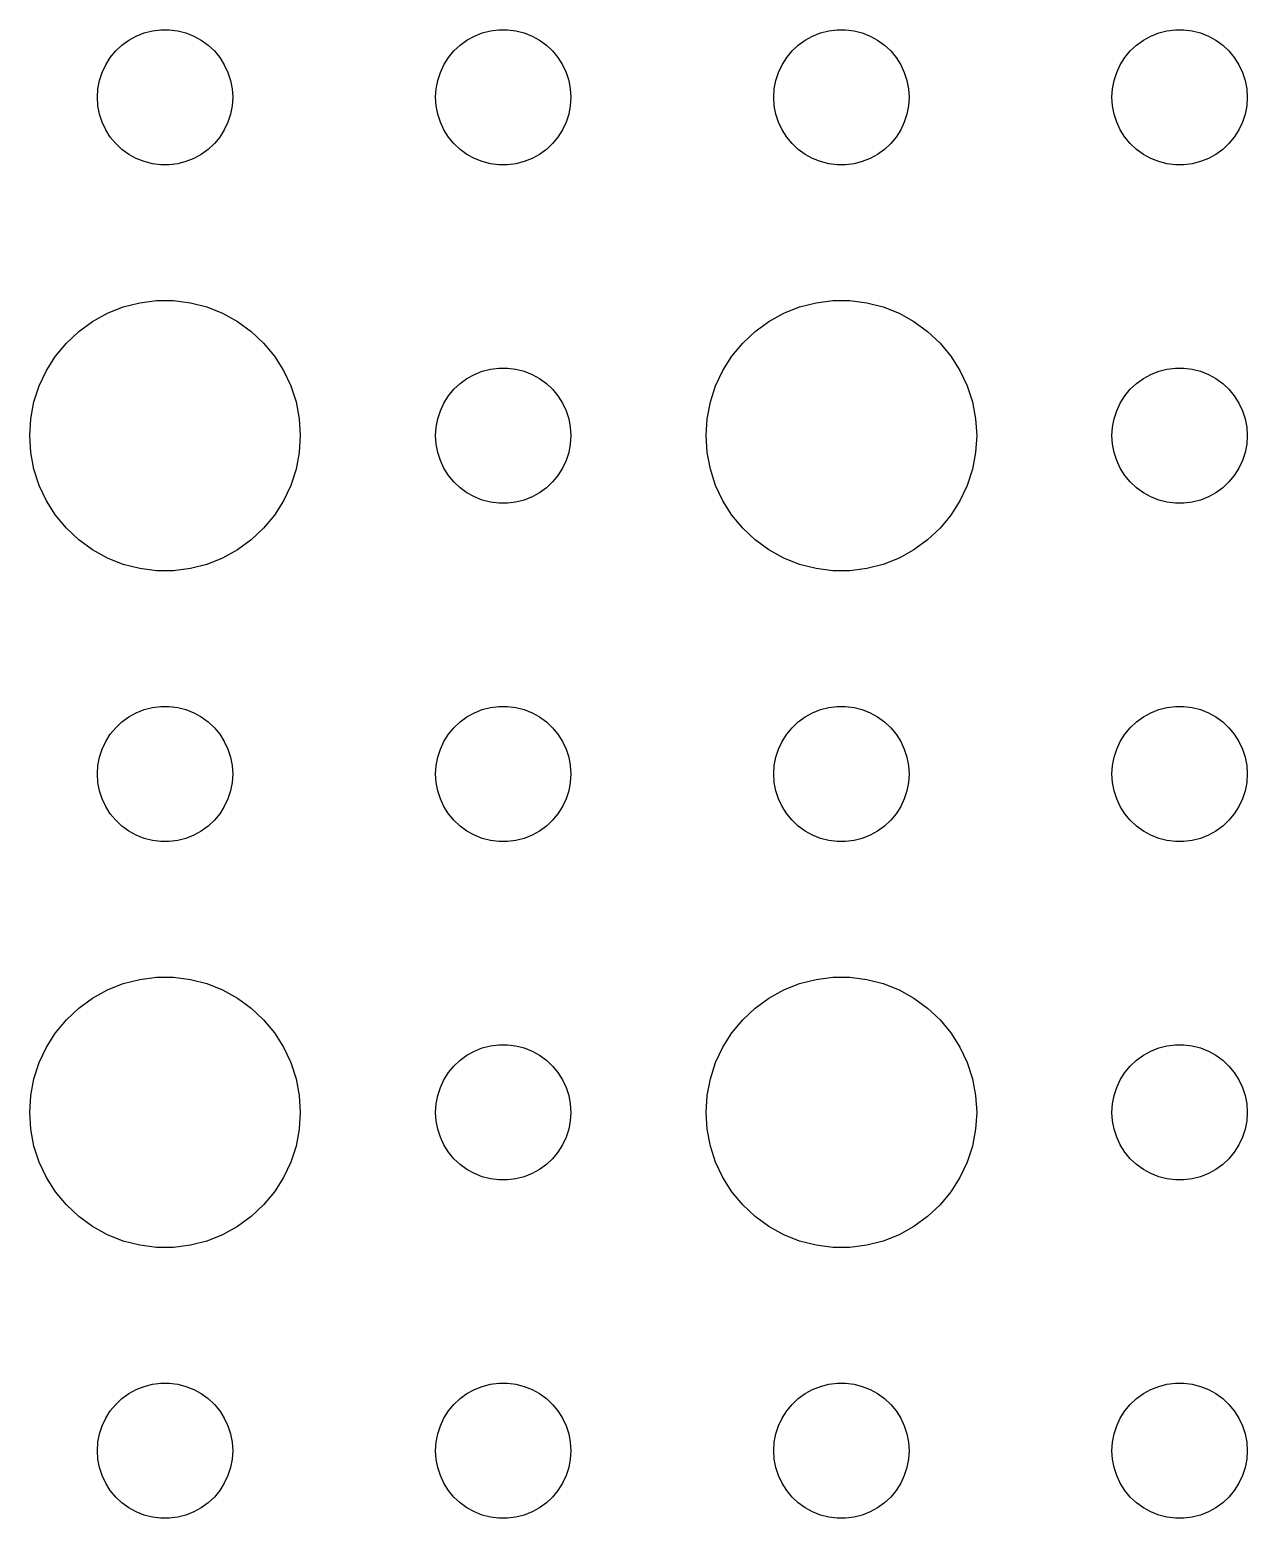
# Model space of a CAD drawing. Header units: metres. Extents: x -134 to 134, y -134 to 134.
# Drawn here: x -100.5 to -73.5, y -1.5 to 31.5 of the extents above; entities that cross this region are included whole.
import ezdxf

# ---------------------------------------------------------------- set-up
doc = ezdxf.new("R2010")
doc.units = ezdxf.units.M

msp = doc.modelspace()

# ---------------------------------------------------------------- linework, layer by layer
for p, q in [((-98.3037, 31.2665), (-98.1387, 31.3572)), ((-98.1387, 31.3572), (-97.9635, 31.4266)), ((-97.9635, 31.4266), (-97.7811, 31.4734)), ((-97.7811, 31.4734), (-97.5942, 31.497)), ((-97.5942, 31.497), (-97.4058, 31.497)), ((-97.4058, 31.497), (-97.2189, 31.4734)), ((-97.2189, 31.4734), (-97.0365, 31.4266)), ((-97.0365, 31.4266), (-96.8613, 31.3572)), ((-96.8613, 31.3572), (-96.6963, 31.2665)), ((-90.8037, 31.2665), (-90.6387, 31.3572)), ((-90.6387, 31.3572), (-90.4635, 31.4266)), ((-90.4635, 31.4266), (-90.2811, 31.4734)), ((-90.2811, 31.4734), (-90.0942, 31.497)), ((-90.0942, 31.497), (-89.9058, 31.497)), ((-89.9058, 31.497), (-89.7189, 31.4734)), ((-89.7189, 31.4734), (-89.5365, 31.4266)), ((-89.5365, 31.4266), (-89.3613, 31.3572)), ((-89.3613, 31.3572), (-89.1963, 31.2665)), ((-83.3037, 31.2665), (-83.1387, 31.3572)), ((-83.1387, 31.3572), (-82.9635, 31.4266)), ((-82.9635, 31.4266), (-82.7811, 31.4734)), ((-82.7811, 31.4734), (-82.5942, 31.497)), ((-82.5942, 31.497), (-82.4058, 31.497)), ((-82.4058, 31.497), (-82.2189, 31.4734)), ((-82.2189, 31.4734), (-82.0365, 31.4266)), ((-82.0365, 31.4266), (-81.8613, 31.3572)), ((-81.8613, 31.3572), (-81.6963, 31.2665)), ((-75.8037, 31.2665), (-75.6387, 31.3572)), ((-75.6387, 31.3572), (-75.4635, 31.4266)), ((-75.4635, 31.4266), (-75.2811, 31.4734)), ((-75.2811, 31.4734), (-75.0942, 31.497)), ((-75.0942, 31.497), (-74.9058, 31.497)), ((-74.9058, 31.497), (-74.7189, 31.4734)), ((-74.7189, 31.4734), (-74.5365, 31.4266)), ((-74.5365, 31.4266), (-74.3613, 31.3572)), ((-74.3613, 31.3572), (-74.1963, 31.2665)), ((-98.7135, 30.8817), (-98.5934, 31.0268)), ((-98.5934, 31.0268), (-98.4561, 31.1558)), ((-98.4561, 31.1558), (-98.3037, 31.2665)), ((-96.6963, 31.2665), (-96.5439, 31.1558)), ((-96.5439, 31.1558), (-96.4065, 31.0268)), ((-96.4065, 31.0268), (-96.2865, 30.8817)), ((-91.2135, 30.8817), (-91.0934, 31.0268)), ((-91.0934, 31.0268), (-90.9561, 31.1558)), ((-90.9561, 31.1558), (-90.8037, 31.2665)), ((-89.1963, 31.2665), (-89.0439, 31.1558)), ((-89.0439, 31.1558), (-88.9065, 31.0268)), ((-88.9065, 31.0268), (-88.7865, 30.8817)), ((-83.7135, 30.8817), (-83.5934, 31.0268)), ((-83.5934, 31.0268), (-83.4561, 31.1558)), ((-83.4561, 31.1558), (-83.3037, 31.2665)), ((-81.6963, 31.2665), (-81.5439, 31.1558)), ((-81.5439, 31.1558), (-81.4065, 31.0268)), ((-81.4065, 31.0268), (-81.2865, 30.8817)), ((-76.2135, 30.8817), (-76.0934, 31.0268)), ((-76.0934, 31.0268), (-75.9561, 31.1558)), ((-75.9561, 31.1558), (-75.8037, 31.2665)), ((-74.1963, 31.2665), (-74.0439, 31.1558)), ((-74.0439, 31.1558), (-73.9065, 31.0268)), ((-73.9065, 31.0268), (-73.7865, 30.8817)), ((-98.8947, 30.5522), (-98.8145, 30.7226)), ((-98.8145, 30.7226), (-98.7135, 30.8817)), ((-96.2865, 30.8817), (-96.1855, 30.7226)), ((-96.1855, 30.7226), (-96.1053, 30.5522)), ((-91.3947, 30.5522), (-91.3145, 30.7226)), ((-91.3145, 30.7226), (-91.2135, 30.8817)), ((-88.7865, 30.8817), (-88.6855, 30.7226)), ((-88.6855, 30.7226), (-88.6053, 30.5522)), ((-83.8947, 30.5522), (-83.8145, 30.7226)), ((-83.8145, 30.7226), (-83.7135, 30.8817)), ((-81.2865, 30.8817), (-81.1855, 30.7226)), ((-81.1855, 30.7226), (-81.1053, 30.5522)), ((-76.3947, 30.5522), (-76.3145, 30.7226)), ((-76.3145, 30.7226), (-76.2135, 30.8817)), ((-73.7865, 30.8817), (-73.6855, 30.7226)), ((-73.6855, 30.7226), (-73.6053, 30.5522)), ((-98.9882, 30.188), (-98.9529, 30.373)), ((-98.9529, 30.373), (-98.8947, 30.5522)), ((-96.1053, 30.5522), (-96.0471, 30.373)), ((-96.0471, 30.373), (-96.0118, 30.188)), ((-91.4882, 30.188), (-91.4529, 30.373)), ((-91.4529, 30.373), (-91.3947, 30.5522)), ((-88.6053, 30.5522), (-88.5471, 30.373)), ((-88.5471, 30.373), (-88.5118, 30.188)), ((-83.9882, 30.188), (-83.9529, 30.373)), ((-83.9529, 30.373), (-83.8947, 30.5522)), ((-81.1053, 30.5522), (-81.0471, 30.373)), ((-81.0471, 30.373), (-81.0118, 30.188)), ((-76.4882, 30.188), (-76.4529, 30.373)), ((-76.4529, 30.373), (-76.3947, 30.5522)), ((-73.6053, 30.5522), (-73.5471, 30.373)), ((-73.5471, 30.373), (-73.5118, 30.188)), ((-99, 30), (-98.9882, 30.188)), ((-96.0118, 30.188), (-96, 30)), ((-91.5, 30), (-91.4882, 30.188)), ((-88.5118, 30.188), (-88.5, 30)), ((-84, 30), (-83.9882, 30.188)), ((-81.0118, 30.188), (-81, 30)), ((-76.5, 30), (-76.4882, 30.188)), ((-73.5118, 30.188), (-73.5, 30)), ((-98.9882, 29.812), (-99, 30)), ((-98.9529, 29.627), (-98.9882, 29.812)), ((-96.0118, 29.812), (-96.0471, 29.627)), ((-96, 30), (-96.0118, 29.812)), ((-91.4882, 29.812), (-91.5, 30)), ((-91.4529, 29.627), (-91.4882, 29.812)), ((-88.5118, 29.812), (-88.5471, 29.627)), ((-88.5, 30), (-88.5118, 29.812)), ((-83.9882, 29.812), (-84, 30)), ((-83.9529, 29.627), (-83.9882, 29.812)), ((-81.0118, 29.812), (-81.0471, 29.627)), ((-81, 30), (-81.0118, 29.812)), ((-76.4882, 29.812), (-76.5, 30)), ((-76.4529, 29.627), (-76.4882, 29.812)), ((-73.5118, 29.812), (-73.5471, 29.627)), ((-73.5, 30), (-73.5118, 29.812)), ((-98.8947, 29.4478), (-98.9529, 29.627)), ((-98.8145, 29.2774), (-98.8947, 29.4478)), ((-96.1053, 29.4478), (-96.1855, 29.2774)), ((-96.0471, 29.627), (-96.1053, 29.4478)), ((-91.3947, 29.4478), (-91.4529, 29.627)), ((-91.3145, 29.2774), (-91.3947, 29.4478)), ((-88.6053, 29.4478), (-88.6855, 29.2774)), ((-88.5471, 29.627), (-88.6053, 29.4478)), ((-83.8947, 29.4478), (-83.9529, 29.627)), ((-83.8145, 29.2774), (-83.8947, 29.4478)), ((-81.1053, 29.4478), (-81.1855, 29.2774)), ((-81.0471, 29.627), (-81.1053, 29.4478)), ((-76.3947, 29.4478), (-76.4529, 29.627)), ((-76.3145, 29.2774), (-76.3947, 29.4478)), ((-73.6053, 29.4478), (-73.6855, 29.2774)), ((-73.5471, 29.627), (-73.6053, 29.4478)), ((-98.7135, 29.1183), (-98.8145, 29.2774)), ((-98.5934, 28.9732), (-98.7135, 29.1183)), ((-96.2865, 29.1183), (-96.4065, 28.9732)), ((-96.1855, 29.2774), (-96.2865, 29.1183)), ((-91.2135, 29.1183), (-91.3145, 29.2774)), ((-91.0934, 28.9732), (-91.2135, 29.1183)), ((-88.7865, 29.1183), (-88.9065, 28.9732)), ((-88.6855, 29.2774), (-88.7865, 29.1183)), ((-83.7135, 29.1183), (-83.8145, 29.2774)), ((-83.5934, 28.9732), (-83.7135, 29.1183)), ((-81.2865, 29.1183), (-81.4065, 28.9732)), ((-81.1855, 29.2774), (-81.2865, 29.1183)), ((-76.2135, 29.1183), (-76.3145, 29.2774)), ((-76.0934, 28.9732), (-76.2135, 29.1183)), ((-73.7865, 29.1183), (-73.9065, 28.9732)), ((-73.6855, 29.2774), (-73.7865, 29.1183)), ((-98.4561, 28.8442), (-98.5934, 28.9732)), ((-98.3037, 28.7335), (-98.4561, 28.8442)), ((-98.1387, 28.6427), (-98.3037, 28.7335)), ((-96.6963, 28.7335), (-96.8613, 28.6427)), ((-96.5439, 28.8442), (-96.6963, 28.7335)), ((-96.4065, 28.9732), (-96.5439, 28.8442)), ((-90.9561, 28.8442), (-91.0934, 28.9732)), ((-90.8037, 28.7335), (-90.9561, 28.8442)), ((-90.6387, 28.6427), (-90.8037, 28.7335)), ((-89.1963, 28.7335), (-89.3613, 28.6427)), ((-89.0439, 28.8442), (-89.1963, 28.7335)), ((-88.9065, 28.9732), (-89.0439, 28.8442)), ((-83.4561, 28.8442), (-83.5934, 28.9732)), ((-83.3037, 28.7335), (-83.4561, 28.8442)), ((-83.1387, 28.6427), (-83.3037, 28.7335)), ((-81.6963, 28.7335), (-81.8613, 28.6427)), ((-81.5439, 28.8442), (-81.6963, 28.7335)), ((-81.4065, 28.9732), (-81.5439, 28.8442)), ((-75.9561, 28.8442), (-76.0934, 28.9732)), ((-75.8037, 28.7335), (-75.9561, 28.8442)), ((-75.6387, 28.6427), (-75.8037, 28.7335)), ((-74.1963, 28.7335), (-74.3613, 28.6427)), ((-74.0439, 28.8442), (-74.1963, 28.7335)), ((-73.9065, 28.9732), (-74.0439, 28.8442)), ((-97.9635, 28.5734), (-98.1387, 28.6427)), ((-97.7811, 28.5266), (-97.9635, 28.5734)), ((-97.5942, 28.503), (-97.7811, 28.5266)), ((-97.4058, 28.503), (-97.5942, 28.503)), ((-97.2189, 28.5266), (-97.4058, 28.503)), ((-97.0365, 28.5734), (-97.2189, 28.5266)), ((-96.8613, 28.6427), (-97.0365, 28.5734)), ((-90.4635, 28.5734), (-90.6387, 28.6427)), ((-90.2811, 28.5266), (-90.4635, 28.5734)), ((-90.0942, 28.503), (-90.2811, 28.5266)), ((-89.9058, 28.503), (-90.0942, 28.503)), ((-89.7189, 28.5266), (-89.9058, 28.503)), ((-89.5365, 28.5734), (-89.7189, 28.5266)), ((-89.3613, 28.6427), (-89.5365, 28.5734)), ((-82.9635, 28.5734), (-83.1387, 28.6427)), ((-82.7811, 28.5266), (-82.9635, 28.5734)), ((-82.5942, 28.503), (-82.7811, 28.5266)), ((-82.4058, 28.503), (-82.5942, 28.503)), ((-82.2189, 28.5266), (-82.4058, 28.503)), ((-82.0365, 28.5734), (-82.2189, 28.5266)), ((-81.8613, 28.6427), (-82.0365, 28.5734)), ((-75.4635, 28.5734), (-75.6387, 28.6427)), ((-75.2811, 28.5266), (-75.4635, 28.5734)), ((-75.0942, 28.503), (-75.2811, 28.5266)), ((-74.9058, 28.503), (-75.0942, 28.503)), ((-74.7189, 28.5266), (-74.9058, 28.503)), ((-74.5365, 28.5734), (-74.7189, 28.5266)), ((-74.3613, 28.6427), (-74.5365, 28.5734)), ((-98.427, 25.3532), (-98.0621, 25.4469)), ((-98.0621, 25.4469), (-97.6884, 25.4941)), ((-97.6884, 25.4941), (-97.3116, 25.4941)), ((-97.3116, 25.4941), (-96.9379, 25.4469)), ((-96.9379, 25.4469), (-96.573, 25.3532)), ((-83.427, 25.3532), (-83.0621, 25.4469)), ((-83.0621, 25.4469), (-82.6884, 25.4941)), ((-82.6884, 25.4941), (-82.3116, 25.4941)), ((-82.3116, 25.4941), (-81.9379, 25.4469)), ((-81.9379, 25.4469), (-81.573, 25.3532)), ((-99.1075, 25.033), (-98.7773, 25.2145)), ((-98.7773, 25.2145), (-98.427, 25.3532)), ((-96.573, 25.3532), (-96.2227, 25.2145)), ((-96.2227, 25.2145), (-95.8925, 25.033)), ((-84.1075, 25.033), (-83.7773, 25.2145)), ((-83.7773, 25.2145), (-83.427, 25.3532)), ((-81.573, 25.3532), (-81.2227, 25.2145)), ((-81.2227, 25.2145), (-80.8925, 25.033)), ((-99.6869, 24.5536), (-99.4123, 24.8115)), ((-99.4123, 24.8115), (-99.1075, 25.033)), ((-95.8925, 25.033), (-95.5877, 24.8115)), ((-95.5877, 24.8115), (-95.3131, 24.5536)), ((-84.6869, 24.5536), (-84.4123, 24.8115)), ((-84.4123, 24.8115), (-84.1075, 25.033)), ((-80.8925, 25.033), (-80.5877, 24.8115)), ((-80.5877, 24.8115), (-80.3131, 24.5536)), ((-99.927, 24.2634), (-99.6869, 24.5536)), ((-95.3131, 24.5536), (-95.073, 24.2634)), ((-84.927, 24.2634), (-84.6869, 24.5536)), ((-80.3131, 24.5536), (-80.073, 24.2634)), ((-100.129, 23.9453), (-99.927, 24.2634)), ((-95.073, 24.2634), (-94.8711, 23.9453)), ((-85.1289, 23.9453), (-84.927, 24.2634)), ((-80.073, 24.2634), (-79.8711, 23.9453)), ((-100.289, 23.6044), (-100.129, 23.9453)), ((-94.8711, 23.9453), (-94.7107, 23.6044)), ((-90.9561, 23.6558), (-90.8037, 23.7665)), ((-90.8037, 23.7665), (-90.6387, 23.8572)), ((-90.6387, 23.8572), (-90.4635, 23.9266)), ((-90.4635, 23.9266), (-90.2811, 23.9734)), ((-90.2811, 23.9734), (-90.0942, 23.997)), ((-90.0942, 23.997), (-89.9058, 23.997)), ((-89.9058, 23.997), (-89.7189, 23.9734)), ((-89.7189, 23.9734), (-89.5365, 23.9266)), ((-89.5365, 23.9266), (-89.3613, 23.8572)), ((-89.3613, 23.8572), (-89.1963, 23.7665)), ((-89.1963, 23.7665), (-89.0439, 23.6558)), ((-85.2893, 23.6044), (-85.1289, 23.9453)), ((-79.8711, 23.9453), (-79.7107, 23.6044)), ((-75.9561, 23.6558), (-75.8037, 23.7665)), ((-75.8037, 23.7665), (-75.6387, 23.8572)), ((-75.6387, 23.8572), (-75.4635, 23.9266)), ((-75.4635, 23.9266), (-75.2811, 23.9734)), ((-75.2811, 23.9734), (-75.0942, 23.997)), ((-75.0942, 23.997), (-74.9058, 23.997)), ((-74.9058, 23.997), (-74.7189, 23.9734)), ((-74.7189, 23.9734), (-74.5365, 23.9266)), ((-74.5365, 23.9266), (-74.3613, 23.8572)), ((-74.3613, 23.8572), (-74.1963, 23.7665)), ((-74.1963, 23.7665), (-74.0439, 23.6558)), ((-100.406, 23.2461), (-100.289, 23.6044)), ((-94.7107, 23.6044), (-94.5943, 23.2461)), ((-91.2135, 23.3817), (-91.0934, 23.5268)), ((-91.0934, 23.5268), (-90.9561, 23.6558)), ((-89.0439, 23.6558), (-88.9065, 23.5268)), ((-88.9065, 23.5268), (-88.7865, 23.3817)), ((-85.4057, 23.2461), (-85.2893, 23.6044)), ((-79.7107, 23.6044), (-79.5943, 23.2461)), ((-76.2135, 23.3817), (-76.0934, 23.5268)), ((-76.0934, 23.5268), (-75.9561, 23.6558)), ((-74.0439, 23.6558), (-73.9065, 23.5268)), ((-73.9065, 23.5268), (-73.7865, 23.3817)), ((-100.476, 22.876), (-100.406, 23.2461)), ((-94.5943, 23.2461), (-94.5237, 22.876)), ((-91.3947, 23.0522), (-91.3145, 23.2226)), ((-91.3145, 23.2226), (-91.2135, 23.3817)), ((-88.7865, 23.3817), (-88.6855, 23.2226)), ((-88.6855, 23.2226), (-88.6053, 23.0522)), ((-85.4763, 22.876), (-85.4057, 23.2461)), ((-79.5943, 23.2461), (-79.5237, 22.876)), ((-76.3947, 23.0522), (-76.3145, 23.2226)), ((-76.3145, 23.2226), (-76.2135, 23.3817)), ((-73.7865, 23.3817), (-73.6855, 23.2226)), ((-73.6855, 23.2226), (-73.6053, 23.0522)), ((-100.5, 22.5), (-100.476, 22.876)), ((-94.5237, 22.876), (-94.5, 22.5)), ((-91.4882, 22.688), (-91.4529, 22.873)), ((-91.4529, 22.873), (-91.3947, 23.0522)), ((-88.6053, 23.0522), (-88.5471, 22.873)), ((-88.5471, 22.873), (-88.5118, 22.688)), ((-85.5, 22.5), (-85.4763, 22.876)), ((-79.5237, 22.876), (-79.5, 22.5)), ((-76.4882, 22.688), (-76.4529, 22.873)), ((-76.4529, 22.873), (-76.3947, 23.0522)), ((-73.6053, 23.0522), (-73.5471, 22.873)), ((-73.5471, 22.873), (-73.5118, 22.688)), ((-100.476, 22.124), (-100.5, 22.5)), ((-94.5, 22.5), (-94.5237, 22.124)), ((-91.5, 22.5), (-91.4882, 22.688)), ((-91.4882, 22.312), (-91.5, 22.5)), ((-88.5118, 22.688), (-88.5, 22.5)), ((-88.5, 22.5), (-88.5118, 22.312)), ((-85.4763, 22.124), (-85.5, 22.5)), ((-79.5, 22.5), (-79.5237, 22.124)), ((-76.5, 22.5), (-76.4882, 22.688)), ((-76.4882, 22.312), (-76.5, 22.5)), ((-73.5118, 22.688), (-73.5, 22.5)), ((-73.5, 22.5), (-73.5118, 22.312)), ((-100.406, 21.7539), (-100.476, 22.124)), ((-94.5237, 22.124), (-94.5943, 21.7539)), ((-91.4529, 22.127), (-91.4882, 22.312)), ((-91.3947, 21.9478), (-91.4529, 22.127)), ((-88.5471, 22.127), (-88.6053, 21.9478)), ((-88.5118, 22.312), (-88.5471, 22.127)), ((-85.4057, 21.7539), (-85.4763, 22.124)), ((-79.5237, 22.124), (-79.5943, 21.7539)), ((-76.4529, 22.127), (-76.4882, 22.312)), ((-76.3947, 21.9478), (-76.4529, 22.127)), ((-73.5471, 22.127), (-73.6053, 21.9478)), ((-73.5118, 22.312), (-73.5471, 22.127)), ((-91.3145, 21.7774), (-91.3947, 21.9478)), ((-91.2135, 21.6183), (-91.3145, 21.7774)), ((-88.6855, 21.7774), (-88.7865, 21.6183)), ((-88.6053, 21.9478), (-88.6855, 21.7774)), ((-76.3145, 21.7774), (-76.3947, 21.9478)), ((-76.2135, 21.6183), (-76.3145, 21.7774)), ((-73.6855, 21.7774), (-73.7865, 21.6183)), ((-73.6053, 21.9478), (-73.6855, 21.7774)), ((-100.289, 21.3956), (-100.406, 21.7539)), ((-94.5943, 21.7539), (-94.7107, 21.3956)), ((-91.0934, 21.4732), (-91.2135, 21.6183)), ((-90.9561, 21.3442), (-91.0934, 21.4732)), ((-88.9065, 21.4732), (-89.0439, 21.3442)), ((-88.7865, 21.6183), (-88.9065, 21.4732)), ((-85.2893, 21.3956), (-85.4057, 21.7539)), ((-79.5943, 21.7539), (-79.7107, 21.3956)), ((-76.0934, 21.4732), (-76.2135, 21.6183)), ((-75.9561, 21.3442), (-76.0934, 21.4732)), ((-73.9065, 21.4732), (-74.0439, 21.3442)), ((-73.7865, 21.6183), (-73.9065, 21.4732)), ((-100.129, 21.0547), (-100.289, 21.3956)), ((-94.7107, 21.3956), (-94.8711, 21.0547)), ((-90.8037, 21.2335), (-90.9561, 21.3442)), ((-90.6387, 21.1427), (-90.8037, 21.2335)), ((-90.4635, 21.0734), (-90.6387, 21.1427)), ((-89.3613, 21.1427), (-89.5365, 21.0734)), ((-89.1963, 21.2335), (-89.3613, 21.1427)), ((-89.0439, 21.3442), (-89.1963, 21.2335)), ((-85.1289, 21.0547), (-85.2893, 21.3956)), ((-79.7107, 21.3956), (-79.8711, 21.0547)), ((-75.8037, 21.2335), (-75.9561, 21.3442)), ((-75.6387, 21.1427), (-75.8037, 21.2335)), ((-75.4635, 21.0734), (-75.6387, 21.1427)), ((-74.3613, 21.1427), (-74.5365, 21.0734)), ((-74.1963, 21.2335), (-74.3613, 21.1427)), ((-74.0439, 21.3442), (-74.1963, 21.2335)), ((-99.927, 20.7366), (-100.129, 21.0547)), ((-94.8711, 21.0547), (-95.073, 20.7366)), ((-90.2811, 21.0266), (-90.4635, 21.0734)), ((-90.0942, 21.003), (-90.2811, 21.0266)), ((-89.9058, 21.003), (-90.0942, 21.003)), ((-89.7189, 21.0266), (-89.9058, 21.003)), ((-89.5365, 21.0734), (-89.7189, 21.0266)), ((-84.927, 20.7366), (-85.1289, 21.0547)), ((-79.8711, 21.0547), (-80.073, 20.7366)), ((-75.2811, 21.0266), (-75.4635, 21.0734)), ((-75.0942, 21.003), (-75.2811, 21.0266)), ((-74.9058, 21.003), (-75.0942, 21.003)), ((-74.7189, 21.0266), (-74.9058, 21.003)), ((-74.5365, 21.0734), (-74.7189, 21.0266)), ((-99.6869, 20.4464), (-99.927, 20.7366)), ((-95.073, 20.7366), (-95.3131, 20.4464)), ((-84.6869, 20.4464), (-84.927, 20.7366)), ((-80.073, 20.7366), (-80.3131, 20.4464)), ((-99.4123, 20.1884), (-99.6869, 20.4464)), ((-99.1075, 19.967), (-99.4123, 20.1884)), ((-95.5877, 20.1884), (-95.8925, 19.967)), ((-95.3131, 20.4464), (-95.5877, 20.1884)), ((-84.4123, 20.1884), (-84.6869, 20.4464)), ((-84.1075, 19.967), (-84.4123, 20.1884)), ((-80.5877, 20.1884), (-80.8925, 19.967)), ((-80.3131, 20.4464), (-80.5877, 20.1884)), ((-98.7773, 19.7855), (-99.1075, 19.967)), ((-95.8925, 19.967), (-96.2227, 19.7855)), ((-83.7773, 19.7855), (-84.1075, 19.967)), ((-80.8925, 19.967), (-81.2227, 19.7855)), ((-98.427, 19.6468), (-98.7773, 19.7855)), ((-98.0621, 19.5531), (-98.427, 19.6468)), ((-97.6884, 19.5059), (-98.0621, 19.5531)), ((-97.3116, 19.5059), (-97.6884, 19.5059)), ((-96.9379, 19.5531), (-97.3116, 19.5059)), ((-96.573, 19.6468), (-96.9379, 19.5531)), ((-96.2227, 19.7855), (-96.573, 19.6468)), ((-83.427, 19.6468), (-83.7773, 19.7855)), ((-83.0621, 19.5531), (-83.427, 19.6468)), ((-82.6884, 19.5059), (-83.0621, 19.5531)), ((-82.3116, 19.5059), (-82.6884, 19.5059)), ((-81.9379, 19.5531), (-82.3116, 19.5059)), ((-81.573, 19.6468), (-81.9379, 19.5531)), ((-81.2227, 19.7855), (-81.573, 19.6468)), ((-98.4561, 16.1558), (-98.3037, 16.2665)), ((-98.3037, 16.2665), (-98.1387, 16.3572)), ((-98.1387, 16.3572), (-97.9635, 16.4266)), ((-97.9635, 16.4266), (-97.7811, 16.4734)), ((-97.7811, 16.4734), (-97.5942, 16.497)), ((-97.5942, 16.497), (-97.4058, 16.497)), ((-97.4058, 16.497), (-97.2189, 16.4734)), ((-97.2189, 16.4734), (-97.0365, 16.4266)), ((-97.0365, 16.4266), (-96.8613, 16.3572)), ((-96.8613, 16.3572), (-96.6963, 16.2665)), ((-96.6963, 16.2665), (-96.5439, 16.1558)), ((-90.9561, 16.1558), (-90.8037, 16.2665)), ((-90.8037, 16.2665), (-90.6387, 16.3572)), ((-90.6387, 16.3572), (-90.4635, 16.4266)), ((-90.4635, 16.4266), (-90.2811, 16.4734)), ((-90.2811, 16.4734), (-90.0942, 16.497)), ((-90.0942, 16.497), (-89.9058, 16.497)), ((-89.9058, 16.497), (-89.7189, 16.4734)), ((-89.7189, 16.4734), (-89.5365, 16.4266)), ((-89.5365, 16.4266), (-89.3613, 16.3572)), ((-89.3613, 16.3572), (-89.1963, 16.2665)), ((-89.1963, 16.2665), (-89.0439, 16.1558)), ((-83.4561, 16.1558), (-83.3037, 16.2665)), ((-83.3037, 16.2665), (-83.1387, 16.3572)), ((-83.1387, 16.3572), (-82.9635, 16.4266)), ((-82.9635, 16.4266), (-82.7811, 16.4734)), ((-82.7811, 16.4734), (-82.5942, 16.497)), ((-82.5942, 16.497), (-82.4058, 16.497)), ((-82.4058, 16.497), (-82.2189, 16.4734)), ((-82.2189, 16.4734), (-82.0365, 16.4266)), ((-82.0365, 16.4266), (-81.8613, 16.3572)), ((-81.8613, 16.3572), (-81.6963, 16.2665)), ((-81.6963, 16.2665), (-81.5439, 16.1558)), ((-75.9561, 16.1558), (-75.8037, 16.2665)), ((-75.8037, 16.2665), (-75.6387, 16.3572)), ((-75.6387, 16.3572), (-75.4635, 16.4266)), ((-75.4635, 16.4266), (-75.2811, 16.4734)), ((-75.2811, 16.4734), (-75.0942, 16.497)), ((-75.0942, 16.497), (-74.9058, 16.497)), ((-74.9058, 16.497), (-74.7189, 16.4734)), ((-74.7189, 16.4734), (-74.5365, 16.4266)), ((-74.5365, 16.4266), (-74.3613, 16.3572)), ((-74.3613, 16.3572), (-74.1963, 16.2665)), ((-74.1963, 16.2665), (-74.0439, 16.1558)), ((-98.8145, 15.7226), (-98.7135, 15.8817)), ((-98.7135, 15.8817), (-98.5934, 16.0268)), ((-98.5934, 16.0268), (-98.4561, 16.1558)), ((-96.5439, 16.1558), (-96.4065, 16.0268)), ((-96.4065, 16.0268), (-96.2865, 15.8817)), ((-96.2865, 15.8817), (-96.1855, 15.7226)), ((-91.3145, 15.7226), (-91.2135, 15.8817)), ((-91.2135, 15.8817), (-91.0934, 16.0268)), ((-91.0934, 16.0268), (-90.9561, 16.1558)), ((-89.0439, 16.1558), (-88.9065, 16.0268)), ((-88.9065, 16.0268), (-88.7865, 15.8817)), ((-88.7865, 15.8817), (-88.6855, 15.7226)), ((-83.8145, 15.7226), (-83.7135, 15.8817)), ((-83.7135, 15.8817), (-83.5934, 16.0268)), ((-83.5934, 16.0268), (-83.4561, 16.1558)), ((-81.5439, 16.1558), (-81.4065, 16.0268)), ((-81.4065, 16.0268), (-81.2865, 15.8817)), ((-81.2865, 15.8817), (-81.1855, 15.7226)), ((-76.3145, 15.7226), (-76.2135, 15.8817)), ((-76.2135, 15.8817), (-76.0934, 16.0268)), ((-76.0934, 16.0268), (-75.9561, 16.1558)), ((-74.0439, 16.1558), (-73.9065, 16.0268)), ((-73.9065, 16.0268), (-73.7865, 15.8817)), ((-73.7865, 15.8817), (-73.6855, 15.7226)), ((-98.9529, 15.373), (-98.8947, 15.5522)), ((-98.8947, 15.5522), (-98.8145, 15.7226)), ((-96.1855, 15.7226), (-96.1053, 15.5522)), ((-96.1053, 15.5522), (-96.0471, 15.373)), ((-91.4529, 15.373), (-91.3947, 15.5522)), ((-91.3947, 15.5522), (-91.3145, 15.7226)), ((-88.6855, 15.7226), (-88.6053, 15.5522)), ((-88.6053, 15.5522), (-88.5471, 15.373)), ((-83.9529, 15.373), (-83.8947, 15.5522)), ((-83.8947, 15.5522), (-83.8145, 15.7226)), ((-81.1855, 15.7226), (-81.1053, 15.5522)), ((-81.1053, 15.5522), (-81.0471, 15.373)), ((-76.4529, 15.373), (-76.3947, 15.5522)), ((-76.3947, 15.5522), (-76.3145, 15.7226)), ((-73.6855, 15.7226), (-73.6053, 15.5522)), ((-73.6053, 15.5522), (-73.5471, 15.373)), ((-99, 15), (-98.9882, 15.188)), ((-98.9882, 15.188), (-98.9529, 15.373)), ((-96.0471, 15.373), (-96.0118, 15.188)), ((-96.0118, 15.188), (-96, 15)), ((-91.5, 15), (-91.4882, 15.188)), ((-91.4882, 15.188), (-91.4529, 15.373)), ((-88.5471, 15.373), (-88.5118, 15.188)), ((-88.5118, 15.188), (-88.5, 15)), ((-84, 15), (-83.9882, 15.188)), ((-83.9882, 15.188), (-83.9529, 15.373)), ((-81.0471, 15.373), (-81.0118, 15.188)), ((-81.0118, 15.188), (-81, 15)), ((-76.5, 15), (-76.4882, 15.188)), ((-76.4882, 15.188), (-76.4529, 15.373)), ((-73.5471, 15.373), (-73.5118, 15.188)), ((-73.5118, 15.188), (-73.5, 15)), ((-98.9882, 14.812), (-99, 15)), ((-96, 15), (-96.0118, 14.812)), ((-91.4882, 14.812), (-91.5, 15)), ((-88.5, 15), (-88.5118, 14.812)), ((-83.9882, 14.812), (-84, 15)), ((-81, 15), (-81.0118, 14.812)), ((-76.4882, 14.812), (-76.5, 15)), ((-73.5, 15), (-73.5118, 14.812)), ((-98.9529, 14.627), (-98.9882, 14.812)), ((-98.8947, 14.4478), (-98.9529, 14.627)), ((-96.0471, 14.627), (-96.1053, 14.4478)), ((-96.0118, 14.812), (-96.0471, 14.627)), ((-91.4529, 14.627), (-91.4882, 14.812)), ((-91.3947, 14.4478), (-91.4529, 14.627)), ((-88.5471, 14.627), (-88.6053, 14.4478)), ((-88.5118, 14.812), (-88.5471, 14.627)), ((-83.9529, 14.627), (-83.9882, 14.812)), ((-83.8947, 14.4478), (-83.9529, 14.627)), ((-81.0471, 14.627), (-81.1053, 14.4478)), ((-81.0118, 14.812), (-81.0471, 14.627)), ((-76.4529, 14.627), (-76.4882, 14.812)), ((-76.3947, 14.4478), (-76.4529, 14.627)), ((-73.5471, 14.627), (-73.6053, 14.4478)), ((-73.5118, 14.812), (-73.5471, 14.627)), ((-98.8145, 14.2774), (-98.8947, 14.4478)), ((-98.7135, 14.1183), (-98.8145, 14.2774)), ((-96.1855, 14.2774), (-96.2865, 14.1183)), ((-96.1053, 14.4478), (-96.1855, 14.2774)), ((-91.3145, 14.2774), (-91.3947, 14.4478)), ((-91.2135, 14.1183), (-91.3145, 14.2774)), ((-88.6855, 14.2774), (-88.7865, 14.1183)), ((-88.6053, 14.4478), (-88.6855, 14.2774)), ((-83.8145, 14.2774), (-83.8947, 14.4478)), ((-83.7135, 14.1183), (-83.8145, 14.2774)), ((-81.1855, 14.2774), (-81.2865, 14.1183)), ((-81.1053, 14.4478), (-81.1855, 14.2774)), ((-76.3145, 14.2774), (-76.3947, 14.4478)), ((-76.2135, 14.1183), (-76.3145, 14.2774)), ((-73.6855, 14.2774), (-73.7865, 14.1183)), ((-73.6053, 14.4478), (-73.6855, 14.2774)), ((-98.5934, 13.9732), (-98.7135, 14.1183)), ((-98.4561, 13.8442), (-98.5934, 13.9732)), ((-96.4065, 13.9732), (-96.5439, 13.8442)), ((-96.2865, 14.1183), (-96.4065, 13.9732)), ((-91.0934, 13.9732), (-91.2135, 14.1183)), ((-90.9561, 13.8442), (-91.0934, 13.9732)), ((-88.9065, 13.9732), (-89.0439, 13.8442)), ((-88.7865, 14.1183), (-88.9065, 13.9732)), ((-83.5934, 13.9732), (-83.7135, 14.1183)), ((-83.4561, 13.8442), (-83.5934, 13.9732)), ((-81.4065, 13.9732), (-81.5439, 13.8442)), ((-81.2865, 14.1183), (-81.4065, 13.9732)), ((-76.0934, 13.9732), (-76.2135, 14.1183)), ((-75.9561, 13.8442), (-76.0934, 13.9732)), ((-73.9065, 13.9732), (-74.0439, 13.8442)), ((-73.7865, 14.1183), (-73.9065, 13.9732)), ((-98.3037, 13.7335), (-98.4561, 13.8442)), ((-98.1387, 13.6427), (-98.3037, 13.7335)), ((-97.9635, 13.5734), (-98.1387, 13.6427)), ((-97.7811, 13.5266), (-97.9635, 13.5734)), ((-97.0365, 13.5734), (-97.2189, 13.5266)), ((-96.8613, 13.6427), (-97.0365, 13.5734)), ((-96.6963, 13.7335), (-96.8613, 13.6427)), ((-96.5439, 13.8442), (-96.6963, 13.7335)), ((-90.8037, 13.7335), (-90.9561, 13.8442)), ((-90.6387, 13.6427), (-90.8037, 13.7335)), ((-90.4635, 13.5734), (-90.6387, 13.6427)), ((-90.2811, 13.5266), (-90.4635, 13.5734)), ((-89.5365, 13.5734), (-89.7189, 13.5266)), ((-89.3613, 13.6427), (-89.5365, 13.5734)), ((-89.1963, 13.7335), (-89.3613, 13.6427)), ((-89.0439, 13.8442), (-89.1963, 13.7335)), ((-83.3037, 13.7335), (-83.4561, 13.8442)), ((-83.1387, 13.6427), (-83.3037, 13.7335)), ((-82.9635, 13.5734), (-83.1387, 13.6427)), ((-82.7811, 13.5266), (-82.9635, 13.5734)), ((-82.0365, 13.5734), (-82.2189, 13.5266)), ((-81.8613, 13.6427), (-82.0365, 13.5734)), ((-81.6963, 13.7335), (-81.8613, 13.6427)), ((-81.5439, 13.8442), (-81.6963, 13.7335)), ((-75.8037, 13.7335), (-75.9561, 13.8442)), ((-75.6387, 13.6427), (-75.8037, 13.7335)), ((-75.4635, 13.5734), (-75.6387, 13.6427)), ((-75.2811, 13.5266), (-75.4635, 13.5734)), ((-74.5365, 13.5734), (-74.7189, 13.5266)), ((-74.3613, 13.6427), (-74.5365, 13.5734)), ((-74.1963, 13.7335), (-74.3613, 13.6427)), ((-74.0439, 13.8442), (-74.1963, 13.7335)), ((-97.5942, 13.5029), (-97.7811, 13.5266)), ((-97.4058, 13.5029), (-97.5942, 13.5029)), ((-97.2189, 13.5266), (-97.4058, 13.5029)), ((-90.0942, 13.5029), (-90.2811, 13.5266)), ((-89.9058, 13.5029), (-90.0942, 13.5029)), ((-89.7189, 13.5266), (-89.9058, 13.5029)), ((-82.5942, 13.5029), (-82.7811, 13.5266)), ((-82.4058, 13.5029), (-82.5942, 13.5029)), ((-82.2189, 13.5266), (-82.4058, 13.5029)), ((-75.0942, 13.5029), (-75.2811, 13.5266)), ((-74.9058, 13.5029), (-75.0942, 13.5029)), ((-74.7189, 13.5266), (-74.9058, 13.5029)), ((-98.7773, 10.2145), (-98.427, 10.3532)), ((-98.427, 10.3532), (-98.0621, 10.4469)), ((-98.0621, 10.4469), (-97.6884, 10.4941)), ((-97.6884, 10.4941), (-97.3116, 10.4941)), ((-97.3116, 10.4941), (-96.9379, 10.4469)), ((-96.9379, 10.4469), (-96.573, 10.3532)), ((-96.573, 10.3532), (-96.2227, 10.2145)), ((-83.7773, 10.2145), (-83.427, 10.3532)), ((-83.427, 10.3532), (-83.0621, 10.4469)), ((-83.0621, 10.4469), (-82.6884, 10.4941)), ((-82.6884, 10.4941), (-82.3116, 10.4941)), ((-82.3116, 10.4941), (-81.9379, 10.4469)), ((-81.9379, 10.4469), (-81.573, 10.3532)), ((-81.573, 10.3532), (-81.2227, 10.2145)), ((-99.4123, 9.81154), (-99.1075, 10.033)), ((-99.1075, 10.033), (-98.7773, 10.2145)), ((-96.2227, 10.2145), (-95.8925, 10.033)), ((-95.8925, 10.033), (-95.5877, 9.81154)), ((-84.4123, 9.81154), (-84.1075, 10.033)), ((-84.1075, 10.033), (-83.7773, 10.2145)), ((-81.2227, 10.2145), (-80.8925, 10.033)), ((-80.8925, 10.033), (-80.5877, 9.81154)), ((-99.6869, 9.55363), (-99.4123, 9.81154)), ((-95.5877, 9.81154), (-95.3131, 9.55363)), ((-84.6869, 9.55363), (-84.4123, 9.81154)), ((-80.5877, 9.81154), (-80.3131, 9.55363)), ((-100.129, 8.94525), (-99.927, 9.26335)), ((-99.927, 9.26335), (-99.6869, 9.55363)), ((-95.3131, 9.55363), (-95.073, 9.26335)), ((-95.073, 9.26335), (-94.8711, 8.94525)), ((-85.1289, 8.94525), (-84.927, 9.26335)), ((-84.927, 9.26335), (-84.6869, 9.55363)), ((-80.3131, 9.55363), (-80.073, 9.26335)), ((-80.073, 9.26335), (-79.8711, 8.94525)), ((-100.289, 8.60437), (-100.129, 8.94525)), ((-94.8711, 8.94525), (-94.7107, 8.60437)), ((-90.6387, 8.85724), (-90.4635, 8.92657)), ((-90.4635, 8.92657), (-90.2811, 8.97342)), ((-90.2811, 8.97342), (-90.0942, 8.99704)), ((-90.0942, 8.99704), (-89.9058, 8.99704)), ((-89.9058, 8.99704), (-89.7189, 8.97342)), ((-89.7189, 8.97342), (-89.5365, 8.92657)), ((-89.5365, 8.92657), (-89.3613, 8.85724)), ((-85.2893, 8.60437), (-85.1289, 8.94525)), ((-79.8711, 8.94525), (-79.7107, 8.60437)), ((-75.6387, 8.85724), (-75.4635, 8.92657)), ((-75.4635, 8.92657), (-75.2811, 8.97342)), ((-75.2811, 8.97342), (-75.0942, 8.99704)), ((-75.0942, 8.99704), (-74.9058, 8.99704)), ((-74.9058, 8.99704), (-74.7189, 8.97342)), ((-74.7189, 8.97342), (-74.5365, 8.92657)), ((-74.5365, 8.92657), (-74.3613, 8.85724)), ((-100.406, 8.24606), (-100.289, 8.60437)), ((-94.7107, 8.60437), (-94.5943, 8.24606)), ((-91.0934, 8.52681), (-90.9561, 8.65576)), ((-90.9561, 8.65576), (-90.8037, 8.76648)), ((-90.8037, 8.76648), (-90.6387, 8.85724)), ((-89.3613, 8.85724), (-89.1963, 8.76648)), ((-89.1963, 8.76648), (-89.0439, 8.65576)), ((-89.0439, 8.65576), (-88.9065, 8.52681)), ((-85.4057, 8.24606), (-85.2893, 8.60437)), ((-79.7107, 8.60437), (-79.5943, 8.24606)), ((-76.0934, 8.52681), (-75.9561, 8.65576)), ((-75.9561, 8.65576), (-75.8037, 8.76648)), ((-75.8037, 8.76648), (-75.6387, 8.85724)), ((-74.3613, 8.85724), (-74.1963, 8.76648)), ((-74.1963, 8.76648), (-74.0439, 8.65576)), ((-74.0439, 8.65576), (-73.9065, 8.52681)), ((-91.3145, 8.22263), (-91.2135, 8.38167)), ((-91.2135, 8.38167), (-91.0934, 8.52681)), ((-88.9065, 8.52681), (-88.7865, 8.38167)), ((-88.7865, 8.38167), (-88.6855, 8.22263)), ((-76.3145, 8.22263), (-76.2135, 8.38167)), ((-76.2135, 8.38167), (-76.0934, 8.52681)), ((-73.9065, 8.52681), (-73.7865, 8.38167)), ((-73.7865, 8.38167), (-73.6855, 8.22263)), ((-100.476, 7.87599), (-100.406, 8.24606)), ((-94.5943, 8.24606), (-94.5237, 7.87599)), ((-91.4529, 7.87303), (-91.3947, 8.05219)), ((-91.3947, 8.05219), (-91.3145, 8.22263)), ((-88.6855, 8.22263), (-88.6053, 8.05219)), ((-88.6053, 8.05219), (-88.5471, 7.87303)), ((-85.4763, 7.87599), (-85.4057, 8.24606)), ((-79.5943, 8.24606), (-79.5237, 7.87599)), ((-76.4529, 7.87303), (-76.3947, 8.05219)), ((-76.3947, 8.05219), (-76.3145, 8.22263)), ((-73.6855, 8.22263), (-73.6053, 8.05219)), ((-73.6053, 8.05219), (-73.5471, 7.87303)), ((-100.5, 7.5), (-100.476, 7.87599)), ((-94.5237, 7.87599), (-94.5, 7.5)), ((-91.5, 7.5), (-91.4882, 7.68799)), ((-91.4882, 7.68799), (-91.4529, 7.87303)), ((-88.5471, 7.87303), (-88.5118, 7.68799)), ((-88.5118, 7.68799), (-88.5, 7.5)), ((-85.5, 7.5), (-85.4763, 7.87599)), ((-79.5237, 7.87599), (-79.5, 7.5)), ((-76.5, 7.5), (-76.4882, 7.68799)), ((-76.4882, 7.68799), (-76.4529, 7.87303)), ((-73.5471, 7.87303), (-73.5118, 7.68799)), ((-73.5118, 7.68799), (-73.5, 7.5)), ((-100.476, 7.12399), (-100.5, 7.5)), ((-94.5, 7.5), (-94.5237, 7.12399)), ((-91.4882, 7.312), (-91.5, 7.5)), ((-91.4529, 7.12695), (-91.4882, 7.312)), ((-88.5118, 7.312), (-88.5471, 7.12695)), ((-88.5, 7.5), (-88.5118, 7.312)), ((-85.4763, 7.12399), (-85.5, 7.5)), ((-79.5, 7.5), (-79.5237, 7.12399)), ((-76.4882, 7.312), (-76.5, 7.5)), ((-76.4529, 7.12695), (-76.4882, 7.312)), ((-73.5118, 7.312), (-73.5471, 7.12695)), ((-73.5, 7.5), (-73.5118, 7.312)), ((-100.406, 6.75392), (-100.476, 7.12399)), ((-94.5237, 7.12399), (-94.5943, 6.75392)), ((-91.3947, 6.9478), (-91.4529, 7.12695)), ((-91.3145, 6.77736), (-91.3947, 6.9478)), ((-88.6053, 6.9478), (-88.6855, 6.77736)), ((-88.5471, 7.12695), (-88.6053, 6.9478)), ((-85.4057, 6.75392), (-85.4763, 7.12399)), ((-79.5237, 7.12399), (-79.5943, 6.75392)), ((-76.3947, 6.9478), (-76.4529, 7.12695)), ((-76.3145, 6.77736), (-76.3947, 6.9478)), ((-73.6053, 6.9478), (-73.6855, 6.77736)), ((-73.5471, 7.12695), (-73.6053, 6.9478)), ((-100.289, 6.39561), (-100.406, 6.75392)), ((-94.5943, 6.75392), (-94.7107, 6.39561)), ((-91.2135, 6.61832), (-91.3145, 6.77736)), ((-91.0934, 6.47318), (-91.2135, 6.61832)), ((-88.7865, 6.61832), (-88.9065, 6.47318)), ((-88.6855, 6.77736), (-88.7865, 6.61832)), ((-85.2893, 6.39561), (-85.4057, 6.75392)), ((-79.5943, 6.75392), (-79.7107, 6.39561)), ((-76.2135, 6.61832), (-76.3145, 6.77736)), ((-76.0934, 6.47318), (-76.2135, 6.61832)), ((-73.7865, 6.61832), (-73.9065, 6.47318)), ((-73.6855, 6.77736), (-73.7865, 6.61832)), ((-100.129, 6.05473), (-100.289, 6.39561)), ((-94.7107, 6.39561), (-94.8711, 6.05473)), ((-90.9561, 6.34422), (-91.0934, 6.47318)), ((-90.8037, 6.23351), (-90.9561, 6.34422)), ((-89.0439, 6.34422), (-89.1963, 6.23351)), ((-88.9065, 6.47318), (-89.0439, 6.34422)), ((-85.1289, 6.05473), (-85.2893, 6.39561)), ((-79.7107, 6.39561), (-79.8711, 6.05473)), ((-75.9561, 6.34422), (-76.0934, 6.47318)), ((-75.8037, 6.23351), (-75.9561, 6.34422)), ((-74.0439, 6.34422), (-74.1963, 6.23351)), ((-73.9065, 6.47318), (-74.0439, 6.34422)), ((-99.927, 5.73663), (-100.129, 6.05473)), ((-94.8711, 6.05473), (-95.073, 5.73663)), ((-90.6387, 6.14275), (-90.8037, 6.23351)), ((-90.4635, 6.07341), (-90.6387, 6.14275)), ((-90.2811, 6.02657), (-90.4635, 6.07341)), ((-90.0942, 6.00294), (-90.2811, 6.02657)), ((-89.9058, 6.00294), (-90.0942, 6.00294)), ((-89.7189, 6.02657), (-89.9058, 6.00294)), ((-89.5365, 6.07341), (-89.7189, 6.02657)), ((-89.3613, 6.14275), (-89.5365, 6.07341)), ((-89.1963, 6.23351), (-89.3613, 6.14275)), ((-84.927, 5.73663), (-85.1289, 6.05473)), ((-79.8711, 6.05473), (-80.073, 5.73663)), ((-75.6387, 6.14275), (-75.8037, 6.23351)), ((-75.4635, 6.07341), (-75.6387, 6.14275)), ((-75.2811, 6.02657), (-75.4635, 6.07341)), ((-75.0942, 6.00294), (-75.2811, 6.02657)), ((-74.9058, 6.00294), (-75.0942, 6.00294)), ((-74.7189, 6.02657), (-74.9058, 6.00294)), ((-74.5365, 6.07341), (-74.7189, 6.02657)), ((-74.3613, 6.14275), (-74.5365, 6.07341)), ((-74.1963, 6.23351), (-74.3613, 6.14275)), ((-99.6869, 5.44635), (-99.927, 5.73663)), ((-95.073, 5.73663), (-95.3131, 5.44635)), ((-84.6869, 5.44635), (-84.927, 5.73663)), ((-80.073, 5.73663), (-80.3131, 5.44635)), ((-99.4123, 5.18845), (-99.6869, 5.44635)), ((-95.3131, 5.44635), (-95.5877, 5.18845)), ((-84.4123, 5.18845), (-84.6869, 5.44635)), ((-80.3131, 5.44635), (-80.5877, 5.18845)), ((-99.1075, 4.96701), (-99.4123, 5.18845)), ((-98.7773, 4.78551), (-99.1075, 4.96701)), ((-95.8925, 4.96701), (-96.2227, 4.78551)), ((-95.5877, 5.18845), (-95.8925, 4.96701)), ((-84.1075, 4.96701), (-84.4123, 5.18845)), ((-83.7773, 4.78551), (-84.1075, 4.96701)), ((-80.8925, 4.96701), (-81.2227, 4.78551)), ((-80.5877, 5.18845), (-80.8925, 4.96701)), ((-98.427, 4.64682), (-98.7773, 4.78551)), ((-98.0621, 4.55313), (-98.427, 4.64682)), ((-96.573, 4.64682), (-96.9379, 4.55313)), ((-96.2227, 4.78551), (-96.573, 4.64682)), ((-83.427, 4.64682), (-83.7773, 4.78551)), ((-83.0621, 4.55313), (-83.427, 4.64682)), ((-81.573, 4.64682), (-81.9379, 4.55313)), ((-81.2227, 4.78551), (-81.573, 4.64682)), ((-97.6884, 4.50591), (-98.0621, 4.55313)), ((-97.3116, 4.50591), (-97.6884, 4.50591)), ((-96.9379, 4.55313), (-97.3116, 4.50591)), ((-82.6884, 4.50591), (-83.0621, 4.55313)), ((-82.3116, 4.50591), (-82.6884, 4.50591)), ((-81.9379, 4.55313), (-82.3116, 4.50591)), ((-98.3037, 1.26648), (-98.1387, 1.35724)), ((-98.1387, 1.35724), (-97.9635, 1.42657)), ((-97.9635, 1.42657), (-97.7811, 1.47342)), ((-97.7811, 1.47342), (-97.5942, 1.49704)), ((-97.5942, 1.49704), (-97.4058, 1.49704)), ((-97.4058, 1.49704), (-97.2189, 1.47342)), ((-97.2189, 1.47342), (-97.0365, 1.42657)), ((-97.0365, 1.42657), (-96.8613, 1.35724)), ((-96.8613, 1.35724), (-96.6963, 1.26648)), ((-90.8037, 1.26648), (-90.6387, 1.35724)), ((-90.6387, 1.35724), (-90.4635, 1.42657)), ((-90.4635, 1.42657), (-90.2811, 1.47342)), ((-90.2811, 1.47342), (-90.0942, 1.49704)), ((-90.0942, 1.49704), (-89.9058, 1.49704)), ((-89.9058, 1.49704), (-89.7189, 1.47342)), ((-89.7189, 1.47342), (-89.5365, 1.42657)), ((-89.5365, 1.42657), (-89.3613, 1.35724)), ((-89.3613, 1.35724), (-89.1963, 1.26648)), ((-83.3037, 1.26648), (-83.1387, 1.35724)), ((-83.1387, 1.35724), (-82.9635, 1.42657)), ((-82.9635, 1.42657), (-82.7811, 1.47342)), ((-82.7811, 1.47342), (-82.5942, 1.49704)), ((-82.5942, 1.49704), (-82.4058, 1.49704)), ((-82.4058, 1.49704), (-82.2189, 1.47342)), ((-82.2189, 1.47342), (-82.0365, 1.42657)), ((-82.0365, 1.42657), (-81.8613, 1.35724)), ((-81.8613, 1.35724), (-81.6963, 1.26648)), ((-75.8037, 1.26648), (-75.6387, 1.35724)), ((-75.6387, 1.35724), (-75.4635, 1.42657)), ((-75.4635, 1.42657), (-75.2811, 1.47342)), ((-75.2811, 1.47342), (-75.0942, 1.49704)), ((-75.0942, 1.49704), (-74.9058, 1.49704)), ((-74.9058, 1.49704), (-74.7189, 1.47342)), ((-74.7189, 1.47342), (-74.5365, 1.42657)), ((-74.5365, 1.42657), (-74.3613, 1.35724)), ((-74.3613, 1.35724), (-74.1963, 1.26648)), ((-98.7135, 0.88167), (-98.5934, 1.02681)), ((-98.5934, 1.02681), (-98.4561, 1.15576)), ((-98.4561, 1.15576), (-98.3037, 1.26648)), ((-96.6963, 1.26648), (-96.5439, 1.15576)), ((-96.5439, 1.15576), (-96.4065, 1.02681)), ((-96.4065, 1.02681), (-96.2865, 0.88167)), ((-91.2135, 0.88167), (-91.0934, 1.02681)), ((-91.0934, 1.02681), (-90.9561, 1.15576)), ((-90.9561, 1.15576), (-90.8037, 1.26648)), ((-89.1963, 1.26648), (-89.0439, 1.15576)), ((-89.0439, 1.15576), (-88.9065, 1.02681)), ((-88.9065, 1.02681), (-88.7865, 0.88167)), ((-83.7135, 0.88167), (-83.5934, 1.02681)), ((-83.5934, 1.02681), (-83.4561, 1.15576)), ((-83.4561, 1.15576), (-83.3037, 1.26648)), ((-81.6963, 1.26648), (-81.5439, 1.15576)), ((-81.5439, 1.15576), (-81.4065, 1.02681)), ((-81.4065, 1.02681), (-81.2865, 0.88167)), ((-76.2135, 0.88167), (-76.0934, 1.02681)), ((-76.0934, 1.02681), (-75.9561, 1.15576)), ((-75.9561, 1.15576), (-75.8037, 1.26648)), ((-74.1963, 1.26648), (-74.0439, 1.15576)), ((-74.0439, 1.15576), (-73.9065, 1.02681)), ((-73.9065, 1.02681), (-73.7865, 0.88167)), ((-98.8947, 0.55219), (-98.8145, 0.72263)), ((-98.8145, 0.72263), (-98.7135, 0.88167)), ((-96.2865, 0.88167), (-96.1855, 0.72263)), ((-96.1855, 0.72263), (-96.1053, 0.55219)), ((-91.3947, 0.55219), (-91.3145, 0.72263)), ((-91.3145, 0.72263), (-91.2135, 0.88167)), ((-88.7865, 0.88167), (-88.6855, 0.72263)), ((-88.6855, 0.72263), (-88.6053, 0.55219)), ((-83.8947, 0.55219), (-83.8145, 0.72263)), ((-83.8145, 0.72263), (-83.7135, 0.88167)), ((-81.2865, 0.88167), (-81.1855, 0.72263)), ((-81.1855, 0.72263), (-81.1053, 0.55219)), ((-76.3947, 0.55219), (-76.3145, 0.72263)), ((-76.3145, 0.72263), (-76.2135, 0.88167)), ((-73.7865, 0.88167), (-73.6855, 0.72263)), ((-73.6855, 0.72263), (-73.6053, 0.55219)), ((-98.9882, 0.18799), (-98.9529, 0.37303)), ((-98.9529, 0.37303), (-98.8947, 0.55219)), ((-96.1053, 0.55219), (-96.0471, 0.37303)), ((-96.0471, 0.37303), (-96.0118, 0.18799)), ((-91.4882, 0.18799), (-91.4529, 0.37303)), ((-91.4529, 0.37303), (-91.3947, 0.55219)), ((-88.6053, 0.55219), (-88.5471, 0.37303)), ((-88.5471, 0.37303), (-88.5118, 0.18799)), ((-83.9882, 0.18799), (-83.9529, 0.37303)), ((-83.9529, 0.37303), (-83.8947, 0.55219)), ((-81.1053, 0.55219), (-81.0471, 0.37303)), ((-81.0471, 0.37303), (-81.0118, 0.18799)), ((-76.4882, 0.18799), (-76.4529, 0.37303)), ((-76.4529, 0.37303), (-76.3947, 0.55219)), ((-73.6053, 0.55219), (-73.5471, 0.37303)), ((-73.5471, 0.37303), (-73.5118, 0.18799)), ((-99, 0), (-98.9882, 0.18799)), ((-98.9882, -0.18799), (-99, 0)), ((-96.0118, 0.18799), (-96, 0)), ((-96, 0), (-96.0118, -0.18799)), ((-91.5, 0), (-91.4882, 0.18799)), ((-91.4882, -0.18799), (-91.5, 0)), ((-88.5118, 0.18799), (-88.5, 0)), ((-88.5, 0), (-88.5118, -0.18799)), ((-84, 0), (-83.9882, 0.18799)), ((-83.9882, -0.18799), (-84, 0)), ((-81.0118, 0.18799), (-81, 0)), ((-81, 0), (-81.0118, -0.18799)), ((-76.5, 0), (-76.4882, 0.18799)), ((-76.4882, -0.18799), (-76.5, 0)), ((-73.5118, 0.18799), (-73.5, 0)), ((-73.5, 0), (-73.5118, -0.18799)), ((-98.9529, -0.37303), (-98.9882, -0.18799)), ((-96.0118, -0.18799), (-96.0471, -0.37303)), ((-91.4529, -0.37303), (-91.4882, -0.18799)), ((-88.5118, -0.18799), (-88.5471, -0.37303)), ((-83.9529, -0.37303), (-83.9882, -0.18799)), ((-81.0118, -0.18799), (-81.0471, -0.37303)), ((-76.4529, -0.37303), (-76.4882, -0.18799)), ((-73.5118, -0.18799), (-73.5471, -0.37303)), ((-98.8947, -0.55219), (-98.9529, -0.37303)), ((-98.8145, -0.72263), (-98.8947, -0.55219)), ((-96.1053, -0.55219), (-96.1855, -0.72263)), ((-96.0471, -0.37303), (-96.1053, -0.55219)), ((-91.3947, -0.55219), (-91.4529, -0.37303)), ((-91.3145, -0.72263), (-91.3947, -0.55219)), ((-88.6053, -0.55219), (-88.6855, -0.72263)), ((-88.5471, -0.37303), (-88.6053, -0.55219)), ((-83.8947, -0.55219), (-83.9529, -0.37303)), ((-83.8145, -0.72263), (-83.8947, -0.55219)), ((-81.1053, -0.55219), (-81.1855, -0.72263)), ((-81.0471, -0.37303), (-81.1053, -0.55219)), ((-76.3947, -0.55219), (-76.4529, -0.37303)), ((-76.3145, -0.72263), (-76.3947, -0.55219)), ((-73.6053, -0.55219), (-73.6855, -0.72263)), ((-73.5471, -0.37303), (-73.6053, -0.55219)), ((-98.7135, -0.88167), (-98.8145, -0.72263)), ((-98.5934, -1.02681), (-98.7135, -0.88167)), ((-96.2865, -0.88167), (-96.4065, -1.02681)), ((-96.1855, -0.72263), (-96.2865, -0.88167)), ((-91.2135, -0.88167), (-91.3145, -0.72263)), ((-91.0934, -1.02681), (-91.2135, -0.88167)), ((-88.7865, -0.88167), (-88.9065, -1.02681)), ((-88.6855, -0.72263), (-88.7865, -0.88167)), ((-83.7135, -0.88167), (-83.8145, -0.72263)), ((-83.5934, -1.02681), (-83.7135, -0.88167)), ((-81.2865, -0.88167), (-81.4065, -1.02681)), ((-81.1855, -0.72263), (-81.2865, -0.88167)), ((-76.2135, -0.88167), (-76.3145, -0.72263)), ((-76.0934, -1.02681), (-76.2135, -0.88167)), ((-73.7865, -0.88167), (-73.9065, -1.02681)), ((-73.6855, -0.72263), (-73.7865, -0.88167)), ((-98.4561, -1.15576), (-98.5934, -1.02681)), ((-98.3037, -1.26648), (-98.4561, -1.15576)), ((-98.1387, -1.35724), (-98.3037, -1.26648)), ((-96.6963, -1.26648), (-96.8613, -1.35724)), ((-96.5439, -1.15576), (-96.6963, -1.26648)), ((-96.4065, -1.02681), (-96.5439, -1.15576)), ((-90.9561, -1.15576), (-91.0934, -1.02681)), ((-90.8037, -1.26648), (-90.9561, -1.15576)), ((-90.6387, -1.35724), (-90.8037, -1.26648)), ((-89.1963, -1.26648), (-89.3613, -1.35724)), ((-89.0439, -1.15576), (-89.1963, -1.26648)), ((-88.9065, -1.02681), (-89.0439, -1.15576)), ((-83.4561, -1.15576), (-83.5934, -1.02681)), ((-83.3037, -1.26648), (-83.4561, -1.15576)), ((-83.1387, -1.35724), (-83.3037, -1.26648)), ((-81.6963, -1.26648), (-81.8613, -1.35724)), ((-81.5439, -1.15576), (-81.6963, -1.26648)), ((-81.4065, -1.02681), (-81.5439, -1.15576)), ((-75.9561, -1.15576), (-76.0934, -1.02681)), ((-75.8037, -1.26648), (-75.9561, -1.15576)), ((-75.6387, -1.35724), (-75.8037, -1.26648)), ((-74.1963, -1.26648), (-74.3613, -1.35724)), ((-74.0439, -1.15576), (-74.1963, -1.26648)), ((-73.9065, -1.02681), (-74.0439, -1.15576)), ((-97.9635, -1.42657), (-98.1387, -1.35724)), ((-97.7811, -1.47342), (-97.9635, -1.42657)), ((-97.5942, -1.49704), (-97.7811, -1.47342)), ((-97.4058, -1.49704), (-97.5942, -1.49704)), ((-97.2189, -1.47342), (-97.4058, -1.49704)), ((-97.0365, -1.42657), (-97.2189, -1.47342)), ((-96.8613, -1.35724), (-97.0365, -1.42657)), ((-90.4635, -1.42657), (-90.6387, -1.35724)), ((-90.2811, -1.47342), (-90.4635, -1.42657)), ((-90.0942, -1.49704), (-90.2811, -1.47342)), ((-89.9058, -1.49704), (-90.0942, -1.49704)), ((-89.7189, -1.47342), (-89.9058, -1.49704)), ((-89.5365, -1.42657), (-89.7189, -1.47342)), ((-89.3613, -1.35724), (-89.5365, -1.42657)), ((-82.9635, -1.42657), (-83.1387, -1.35724)), ((-82.7811, -1.47342), (-82.9635, -1.42657)), ((-82.5942, -1.49704), (-82.7811, -1.47342)), ((-82.4058, -1.49704), (-82.5942, -1.49704)), ((-82.2189, -1.47342), (-82.4058, -1.49704)), ((-82.0365, -1.42657), (-82.2189, -1.47342)), ((-81.8613, -1.35724), (-82.0365, -1.42657)), ((-75.4635, -1.42657), (-75.6387, -1.35724)), ((-75.2811, -1.47342), (-75.4635, -1.42657)), ((-75.0942, -1.49704), (-75.2811, -1.47342)), ((-74.9058, -1.49704), (-75.0942, -1.49704)), ((-74.7189, -1.47342), (-74.9058, -1.49704)), ((-74.5365, -1.42657), (-74.7189, -1.47342)), ((-74.3613, -1.35724), (-74.5365, -1.42657))]:
    msp.add_line(p, q)

doc.saveas('drawing.dxf')
